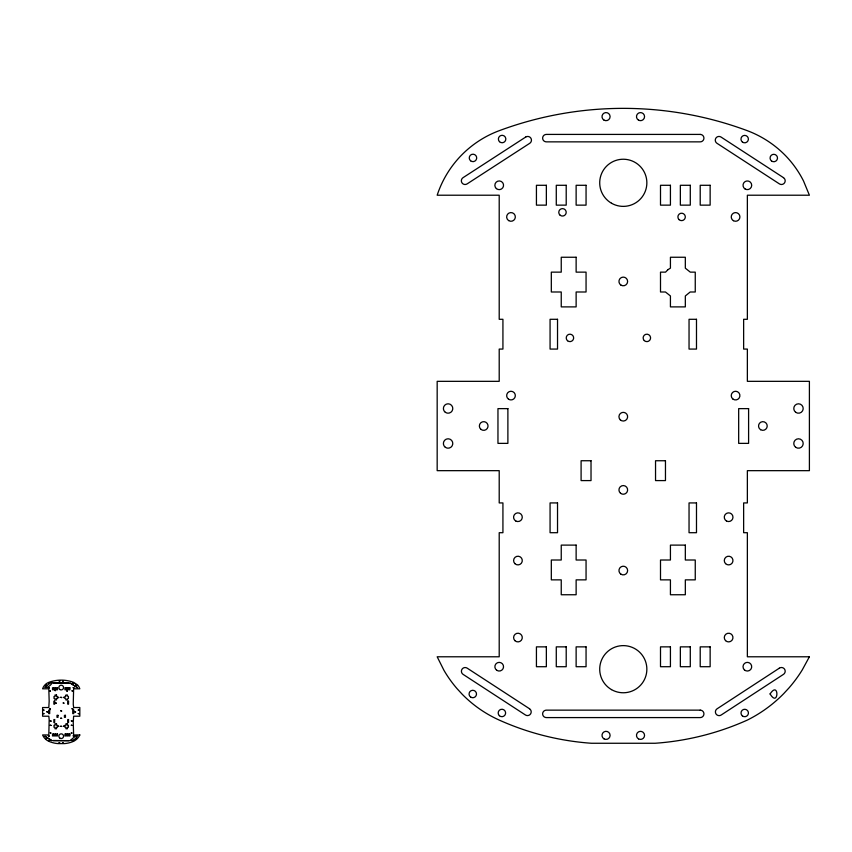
<?xml version="1.0" encoding="UTF-8"?>
<svg xmlns="http://www.w3.org/2000/svg" width="852" height="852" viewBox="0 0 852 852"><rect width="100%" height="100%" fill="white"/><g stroke="black" fill="none" stroke-linecap="round" stroke-linejoin="round"><path stroke-width="1.28" d="M70.428 740.409C75.306 742.092 83.262 728.652 70.428 740.409M72.015 708.768L72.867 708.907L72.015 708.768M72.984 740.516L73.719 740.633L72.984 740.516M45.816 685.008L46.551 685.125L45.816 685.008M60.78 718.193L61.642 718.342L60.78 718.193M54.762 690.439L55.497 690.578L54.762 690.439M55.508 702.996L56.243 703.134L55.508 702.996M43.218 710.078L44.166 710.174L43.228 710.025M43.218 713.571L44.166 713.678L43.228 713.529M58.042 697.437L58.969 697.575L58.042 697.383M59.086 680.897L59.896 680.982L59.086 680.897M58.042 726.223L58.969 726.362L58.042 726.17M59.086 742.774L59.885 742.901L59.097 742.731M62.537 680.897L63.336 680.982L62.537 680.897M63.453 697.437L64.379 697.575L63.453 697.383M62.537 742.774L63.336 742.901L62.537 742.731M63.453 726.223L64.379 726.362L63.453 726.17M78.267 710.078L79.193 710.227L78.267 710.025M78.267 713.571L79.204 713.678L78.267 713.529M48.372 687.724L49.235 687.883L48.372 687.724M46.828 711.793L47.68 711.963L46.828 711.793M45.028 687.276C49.512 689.215 58.394 675.348 45.028 687.276M48.713 740.494L49.437 740.654L48.745 740.399M75.903 738.599L76.627 738.759L75.913 738.546M770.091 693.943C778.845 708.47 779.431 679.789 770.091 693.943M66.68 690.887L67.404 691.047L66.68 690.887M73.197 735.851L74.039 736.043L73.197 735.851M60.79 710.845L61.632 711.047L60.79 710.845M63.208 702.975L63.932 703.156L63.208 702.975M48.734 683.08L49.459 683.272L48.734 683.08M53.154 682.995L69.278 683.091L53.154 682.995M50.257 725.222L51.099 725.446L50.257 725.222M50.257 732.922L51.099 733.146L50.3 732.816M53.154 740.569L69.278 740.665L53.154 740.569M72.026 690.855L72.857 691.078L72.026 690.855M71.323 720.888L72.164 721.111L71.323 720.888M71.323 725.222L72.164 725.446L71.323 725.222M71.323 732.922L72.164 733.146L71.366 732.816M50.257 720.877L51.099 721.111L50.257 720.877M73.197 687.692L74.039 687.915L73.197 687.692M74.752 711.75L75.583 711.995L74.752 711.75M60.801 726.202L61.632 726.458L60.801 726.202M45.039 736.288L51.94 740.665L45.039 736.288M45.806 738.556L46.519 738.791L45.806 738.556M70.428 683.176L77.34 687.553L70.428 683.176M49.565 690.834L50.396 691.1L49.565 690.834M60.801 697.277L61.621 697.564L60.801 697.277M48.394 735.798L49.214 736.096L48.394 735.798M49.576 708.683L50.385 708.981L49.576 708.683M73.006 683.048L73.698 683.325L73.006 683.048M75.913 684.933L76.605 685.221L75.913 684.933M79.822 734.957L79.108 736.277A13.557 13.557 0 0 1 77.766 738.088L77.255 738.641A13.557 13.557 0 0 1 73.623 741.283A27.157 27.157 0 0 1 64.401 743.604L58.032 743.604A27.157 27.157 0 0 1 48.809 741.283A12.162 12.162 0 0 1 45.103 738.705L44.592 738.151A12.162 12.162 0 0 1 43.282 736.309L42.6 734.957L48.809 734.957L49.171 719.567L48.809 716.212L42.6 716.212L42.6 707.533L48.809 707.533L49.171 701.207L48.809 688.799L42.6 688.799A10.309 10.309 0 0 1 48.809 682.346A35.582 35.582 0 0 1 73.623 682.346L77.457 684.859A10.309 10.309 0 0 1 79.236 687.372L79.822 688.799L73.623 688.799L73.251 704.178L73.623 707.533L79.822 707.533L79.822 716.212L73.623 716.212L73.251 722.549L73.623 734.957L79.822 734.957M809.4 656.786L802.211 669.991A135.585 135.585 0 0 1 788.814 688.118L783.702 693.634A135.585 135.585 0 0 1 747.364 720.068A271.554 271.554 0 0 1 655.124 743.263L591.437 743.263A271.554 271.554 0 0 1 499.208 720.068A121.644 121.644 0 0 1 462.221 694.273L457.098 688.714A121.644 121.644 0 0 1 443.935 670.29L437.172 656.786L499.208 656.786L499.208 532.702L502.925 532.702L502.925 502.925L499.208 502.925L499.208 470.666L437.172 470.666L437.172 381.334L499.208 381.334L499.208 349.075L502.925 349.075L502.925 319.298L499.208 319.298L499.208 195.215L437.172 195.215A103.145 103.145 0 0 1 499.208 130.697A355.827 355.827 0 0 1 747.364 130.697C761.816 136.128 775.011 144.787 785.746 155.873A103.145 103.145 0 0 1 803.511 180.965L809.4 195.215L747.364 195.215L747.364 319.298L743.636 319.298L743.636 349.075L747.364 349.075L747.364 381.334L809.4 381.334L809.4 470.666L747.364 470.666L747.364 502.925L743.636 502.925L743.636 532.702L747.364 532.702L747.364 656.786L809.4 656.786M65.679 696.244L64.933 696.489L64.933 698.47L65.923 698.874L65.923 699.961L67.414 699.961L67.414 698.874L68.405 698.47L68.405 696.489L67.414 696.095L67.414 694.998L65.923 694.998L65.679 696.244M667.947 269.658L665.572 272.139L660.502 272.139L660.502 291.991L665.465 291.991L670.428 295.953L670.428 306.89L685.327 306.89L685.327 295.974L690.184 291.991L695.253 291.991L695.253 272.139L690.29 272.139L685.327 268.188L685.327 257.251L670.428 257.251L670.428 268.156L667.947 269.658M779.292 668.202L716.947 708.896A3.728 3.728 0 0 0 716.106 714.093A3.728 3.728 0 0 0 721.303 714.934L783.638 674.251A3.728 3.728 0 0 0 784.49 669.054A3.728 3.728 0 0 0 779.292 668.202M525.716 137.044L463.051 177.663A3.728 3.728 0 0 0 461.944 182.807A3.728 3.728 0 0 0 467.098 183.904L529.763 143.285A3.728 3.728 0 0 0 530.86 138.141A3.728 3.728 0 0 0 525.716 137.044M700.216 134.414L546.356 134.414A3.728 3.728 0 0 0 542.628 138.141A3.728 3.728 0 0 0 546.356 141.858L700.216 141.858A3.728 3.728 0 0 0 703.933 138.141A3.728 3.728 0 0 0 700.216 134.414M546.356 185.289L536.43 185.289L536.43 205.14L546.356 205.14L546.356 185.289M566.207 185.289L556.281 185.289L556.281 205.14L566.207 205.14L566.207 185.289M586.059 185.289L576.133 185.289L576.133 205.14L586.059 205.14L586.059 185.289M670.428 185.289L660.502 185.289L660.502 205.14L670.428 205.14L670.428 185.289M690.29 185.289L680.354 185.289L680.354 205.14L690.29 205.14L690.29 185.289M710.142 185.289L700.216 185.289L700.216 205.14L710.142 205.14L710.142 185.289M576.133 257.251L561.244 257.251L561.244 272.139L551.319 272.139L551.319 291.991L561.244 291.991L561.244 306.89L576.133 306.89L576.133 291.991L586.059 291.991L586.059 272.139L576.133 272.139L576.133 257.251M557.527 319.298L550.072 319.298L550.072 349.075L557.527 349.075L557.527 319.298M696.489 319.298L689.044 319.298L689.044 349.075L696.489 349.075L696.489 319.298M507.888 408.63L497.962 408.63L497.962 443.37L507.888 443.37L507.888 408.63M748.599 408.63L738.673 408.63L738.673 443.37L748.599 443.37L748.599 408.63M591.022 460.74L581.096 460.74L581.096 480.592L591.022 480.592L591.022 460.74M665.465 460.74L655.539 460.74L655.539 480.592L665.465 480.592L665.465 460.74M557.527 502.925L550.072 502.925L550.072 532.702L557.527 532.702L557.527 502.925M696.489 502.925L689.044 502.925L689.044 532.702L696.489 532.702L696.489 502.925M576.133 545.11L561.244 545.11L561.244 560.009L551.319 560.009L551.319 579.861L561.244 579.861L561.244 594.749L576.133 594.749L576.133 579.861L586.059 579.861L586.059 560.009L576.133 560.009L576.133 545.11M685.327 545.11L670.428 545.11L670.428 560.009L660.502 560.009L660.502 579.861L670.428 579.861L670.428 594.749L685.327 594.749L685.327 579.861L695.253 579.861L695.253 560.009L685.327 560.009L685.327 545.11M546.356 646.86L536.43 646.86L536.43 666.711L546.356 666.711L546.356 646.86M566.207 646.86L556.281 646.86L556.281 666.711L566.207 666.711L566.207 646.86M586.059 646.86L576.133 646.86L576.133 666.711L586.059 666.711L586.059 646.86M670.428 646.86L660.502 646.86L660.502 666.711L670.428 666.711L670.428 646.86M690.29 646.86L680.354 646.86L680.354 666.711L690.29 666.711L690.29 646.86M710.142 646.86L700.216 646.86L700.216 666.711L710.142 666.711L710.142 646.86M53.516 687.809L52.526 687.809L52.526 689.79L53.516 689.79L53.516 687.809M55.508 687.809L54.507 687.809L54.507 689.79L55.508 689.79L55.508 687.809M57.489 687.809L56.498 687.809L56.498 689.79L57.489 689.79L57.489 687.809M65.923 687.809L64.933 687.809L64.933 689.79L65.923 689.79L65.923 687.809M67.915 687.809L66.914 687.809L66.914 689.79L67.915 689.79L67.915 687.809M69.896 687.809L68.906 687.809L68.906 689.79L69.896 689.79L69.896 687.809M56.498 694.998L55.007 694.998L55.007 696.489L54.017 696.489L54.017 698.47L55.007 698.47L55.007 699.961L56.498 699.961L56.498 698.47L57.489 698.47L57.489 696.489L56.498 696.489L56.498 694.998M54.634 701.207L53.889 701.207L53.889 704.178L54.634 704.178L54.634 701.207M68.533 701.207L67.787 701.207L67.787 704.178L68.533 704.178L68.533 701.207M49.672 710.142L48.681 710.142L48.681 713.614L49.672 713.614L49.672 710.142M73.741 710.142L72.75 710.142L72.75 713.614L73.741 713.614L73.741 710.142M700.216 710.142L546.356 710.142A3.728 3.728 0 0 0 542.628 713.859A3.728 3.728 0 0 0 546.356 717.586L700.216 717.586A3.728 3.728 0 0 0 703.933 713.859A3.728 3.728 0 0 0 700.216 710.142M57.989 715.35L56.988 715.35L56.988 717.331L57.989 717.331L57.989 715.35M65.434 715.35L64.432 715.35L64.432 717.331L65.434 717.331L65.434 715.35M54.634 719.567L53.889 719.567L53.889 722.549L54.634 722.549L54.634 719.567M68.533 719.567L67.787 719.567L67.787 722.549L68.533 722.549L68.533 719.567M56.498 723.785L55.007 723.785L55.007 725.276L54.017 725.276L54.017 727.257L55.007 727.257L55.007 728.748L56.498 728.748L56.498 727.257L57.489 727.257L57.489 725.276L56.498 725.276L56.498 723.785M67.414 723.785L65.923 723.785L65.923 725.276L64.933 725.276L64.933 727.257L65.923 727.257L65.923 728.748L67.414 728.748L67.414 727.257L68.405 727.257L68.405 725.276L67.414 725.276L67.414 723.785M53.516 733.966L52.526 733.966L52.526 735.947L53.516 735.947L53.516 733.966M55.508 733.966L54.507 733.966L54.507 735.947L55.508 735.947L55.508 733.966M57.489 733.966L56.498 733.966L56.498 735.947L57.489 735.947L57.489 733.966M65.923 733.966L64.933 733.966L64.933 735.947L65.923 735.947L65.923 733.966M67.915 733.966L66.914 733.966L66.914 735.947L67.915 735.947L67.915 733.966M69.896 733.966L68.906 733.966L68.906 735.947L69.896 735.947L69.896 733.966M783.489 177.663L721.026 137.044A3.728 3.728 0 0 0 715.872 138.141A3.728 3.728 0 0 0 716.969 143.285L779.431 183.904A3.728 3.728 0 0 0 784.586 182.807A3.728 3.728 0 0 0 783.489 177.663M529.518 708.747L467.13 668.117A3.717 3.717 0 0 0 461.997 669.257A3.717 3.717 0 0 0 463.137 674.401L525.45 714.988A3.728 3.728 0 0 0 530.604 713.891A3.728 3.728 0 0 0 529.518 708.747M638.499 120.132A4.047 4.047 0 0 0 644.559 116.628A4.047 4.047 0 0 0 638.499 113.124A4.047 4.047 0 0 0 638.499 120.132M611.491 203.223A23.579 23.579 0 0 0 646.86 182.807A23.579 23.579 0 0 0 611.491 162.391A23.579 23.579 0 0 0 611.491 203.223M732.805 398.949A4.345 4.345 0 0 0 739.856 396.318A4.345 4.345 0 0 0 734.062 391.537A4.345 4.345 0 0 0 732.805 398.949M760.634 429.717A4.345 4.345 0 0 0 767.215 426.085A4.345 4.345 0 0 0 760.772 422.198A4.345 4.345 0 0 0 760.634 429.717M733.402 220.689A4.345 4.345 0 0 0 739.919 216.93A4.345 4.345 0 0 0 733.402 213.17A4.345 4.345 0 0 0 733.402 220.689M480.837 429.27A4.345 4.345 0 0 0 487.962 426.841A4.345 4.345 0 0 0 482.296 421.889A4.345 4.345 0 0 0 480.837 429.27M508.495 399.151A4.345 4.345 0 0 0 515.322 395.988A4.345 4.345 0 0 0 509.166 391.664A4.345 4.345 0 0 0 508.495 399.151M611.491 689.609A23.579 23.579 0 0 0 646.86 669.193A23.579 23.579 0 0 0 611.491 648.777A23.579 23.579 0 0 0 611.491 689.609M604.025 120.132A4.047 4.047 0 0 0 610.096 116.628A4.047 4.047 0 0 0 604.025 113.124A4.047 4.047 0 0 0 604.025 120.132M499.389 715.723A3.728 3.728 0 0 0 505.534 713.763A3.728 3.728 0 0 0 500.774 709.418A3.728 3.728 0 0 0 499.389 715.723M742.348 715.861A3.728 3.728 0 0 0 748.386 713.614A3.728 3.728 0 0 0 743.423 709.503A3.728 3.728 0 0 0 742.348 715.861M470.751 697.128A3.728 3.728 0 0 0 476.502 694.21A3.728 3.728 0 0 0 471.103 690.684A3.728 3.728 0 0 0 470.751 697.128M499.474 141.666A3.728 3.728 0 0 0 505.705 139.994A3.728 3.728 0 0 0 501.146 135.436A3.728 3.728 0 0 0 499.474 141.666M515.737 520.966A4.345 4.345 0 0 0 522.276 517.217A4.345 4.345 0 0 0 515.769 513.426A4.345 4.345 0 0 0 515.737 520.966M726.447 520.966A4.345 4.345 0 0 0 732.976 517.207A4.345 4.345 0 0 0 726.447 513.437A4.345 4.345 0 0 0 726.447 520.966M725.553 563.63A4.345 4.345 0 0 0 732.816 561.692A4.345 4.345 0 0 0 727.501 556.367A4.345 4.345 0 0 0 725.553 563.63M514.874 563.63A4.345 4.345 0 0 0 522.138 561.692A4.345 4.345 0 0 0 516.813 556.367A4.345 4.345 0 0 0 514.874 563.63M514.874 640.629A4.345 4.345 0 0 0 522.138 638.681A4.345 4.345 0 0 0 516.813 633.366A4.345 4.345 0 0 0 514.874 640.629M725.553 640.629A4.345 4.345 0 0 0 732.816 638.681A4.345 4.345 0 0 0 727.501 633.366A4.345 4.345 0 0 0 725.553 640.629M620.959 574.216A4.345 4.345 0 0 0 627.626 570.723A4.345 4.345 0 0 0 621.268 566.708A4.345 4.345 0 0 0 620.959 574.216M620.874 285.058A4.345 4.345 0 0 0 627.615 281.735A4.345 4.345 0 0 0 621.364 277.55A4.345 4.345 0 0 0 620.874 285.058M620.288 419.844A4.345 4.345 0 0 0 627.509 417.714A4.345 4.345 0 0 0 622.056 412.528A4.345 4.345 0 0 0 620.288 419.844M620.512 493.244A4.345 4.345 0 0 0 627.562 490.635A4.345 4.345 0 0 0 621.779 485.832A4.345 4.345 0 0 0 620.512 493.244M679.076 219.656A3.728 3.728 0 0 0 685.232 217.75A3.728 3.728 0 0 0 680.503 213.373A3.728 3.728 0 0 0 679.076 219.656M644.261 340.576A3.728 3.728 0 0 0 650.47 338.819A3.728 3.728 0 0 0 645.837 334.325A3.728 3.728 0 0 0 644.261 340.576M567.528 340.736A3.728 3.728 0 0 0 573.598 338.574A3.728 3.728 0 0 0 568.689 334.399A3.728 3.728 0 0 0 567.528 340.736M560.083 215.183A3.728 3.728 0 0 0 566.154 212.989A3.728 3.728 0 0 0 561.212 208.836A3.728 3.728 0 0 0 560.083 215.183M496.375 188.59A4.345 4.345 0 0 0 503.479 186.087A4.345 4.345 0 0 0 497.76 181.188A4.345 4.345 0 0 0 496.375 188.59M745.159 189.027A4.345 4.345 0 0 0 751.709 185.331A4.345 4.345 0 0 0 745.223 181.508A4.345 4.345 0 0 0 745.159 189.027M744.414 669.896A4.345 4.345 0 0 0 751.592 667.67A4.345 4.345 0 0 0 746.075 662.558A4.345 4.345 0 0 0 744.414 669.896M496.737 670.279A4.345 4.345 0 0 0 503.532 667.063A4.345 4.345 0 0 0 497.355 662.781A4.345 4.345 0 0 0 496.737 670.279M771.529 160.985A3.728 3.728 0 0 0 777.471 158.493A3.728 3.728 0 0 0 772.338 154.595A3.728 3.728 0 0 0 771.529 160.985M742.465 142.092A3.728 3.728 0 0 0 748.375 139.515A3.728 3.728 0 0 0 743.189 135.692A3.728 3.728 0 0 0 742.465 142.092M470.592 160.783A3.728 3.728 0 0 0 476.641 158.557A3.728 3.728 0 0 0 471.678 154.425A3.728 3.728 0 0 0 470.592 160.783M508.623 220.572A4.345 4.345 0 0 0 515.332 217.164A4.345 4.345 0 0 0 509.027 213.053A4.345 4.345 0 0 0 508.623 220.572M445.319 412.315A4.718 4.718 0 0 0 452.774 409.003A4.718 4.718 0 0 0 446.171 404.199A4.718 4.718 0 0 0 445.319 412.315M445.319 447.311A4.718 4.718 0 0 0 452.774 443.988A4.718 4.718 0 0 0 446.171 439.185A4.718 4.718 0 0 0 445.319 447.311M795.715 412.315A4.718 4.718 0 0 0 803.17 409.003A4.718 4.718 0 0 0 796.567 404.199A4.718 4.718 0 0 0 795.715 412.315M795.715 447.311A4.718 4.718 0 0 0 803.17 443.988A4.718 4.718 0 0 0 796.567 439.185A4.718 4.718 0 0 0 795.715 447.311M604.025 738.876A4.047 4.047 0 0 0 610.096 735.372A4.047 4.047 0 0 0 604.025 731.868A4.047 4.047 0 0 0 604.025 738.876M638.499 738.876A4.047 4.047 0 0 0 644.559 735.372A4.047 4.047 0 0 0 638.499 731.868A4.047 4.047 0 0 0 638.499 738.876M60.034 689.598A2.354 2.354 0 0 0 63.57 687.553A2.354 2.354 0 0 0 60.034 685.519A2.354 2.354 0 0 0 60.034 689.598M60.034 738.237A2.354 2.354 0 0 0 63.57 736.192A2.354 2.354 0 0 0 60.034 734.158A2.354 2.354 0 0 0 60.034 738.237"/></g></svg>
